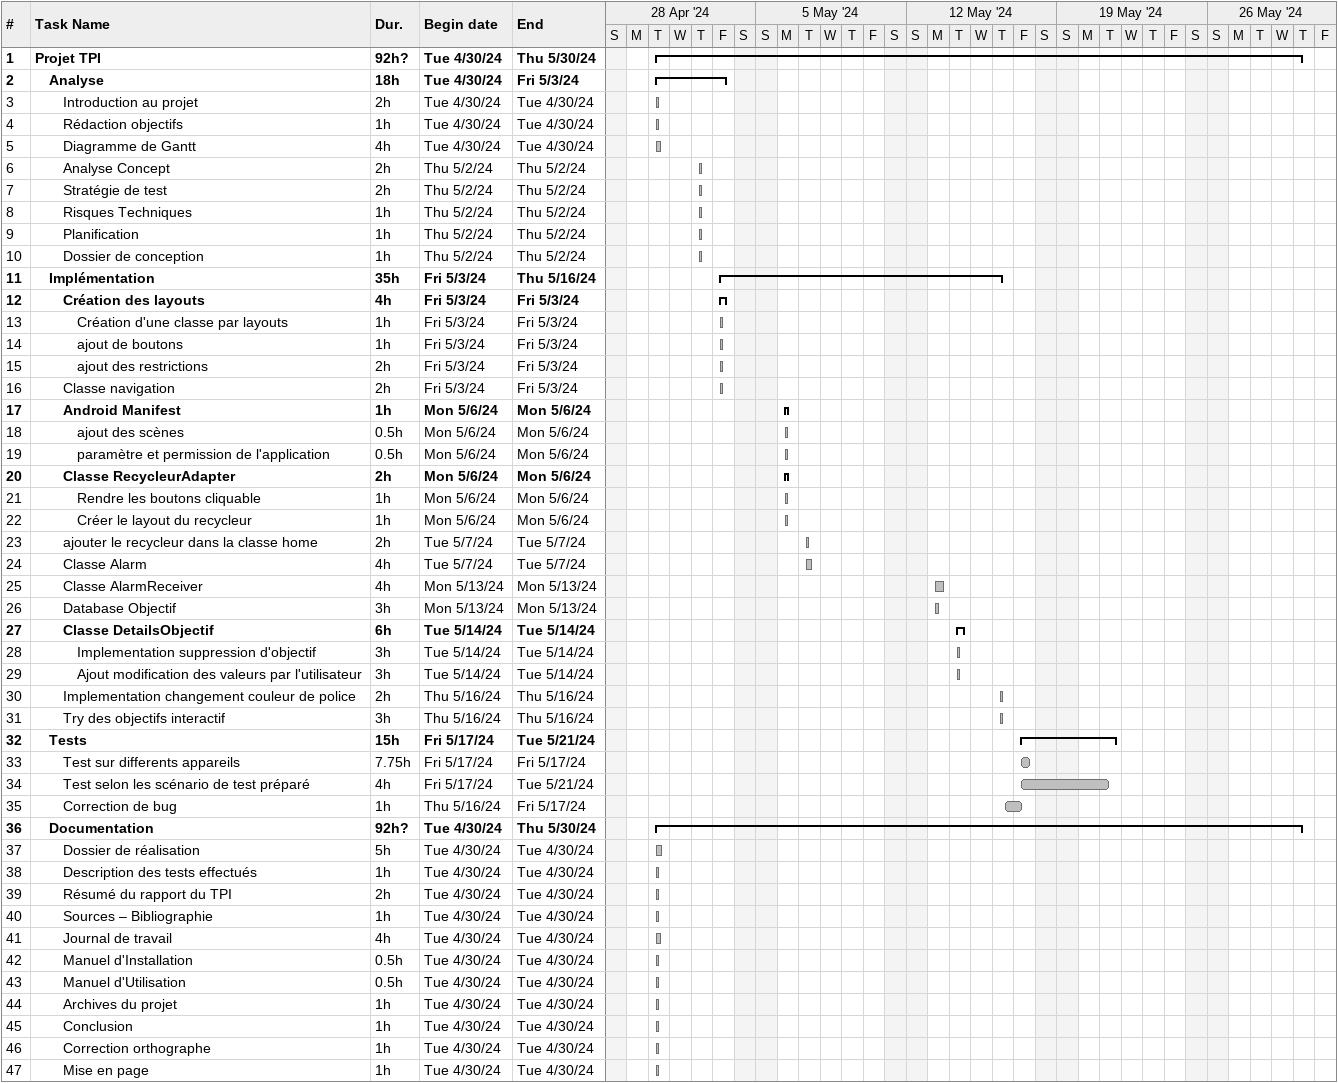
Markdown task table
| ID | Level | Task | Duration | Start | Finish |
|---|---|---|---|---|---|
| 1 | 1 | **Projet TPI** | 92h? | 2024-04-30 | 2024-05-30 |
| 2 | 2 | **Analyse** | 18h | 2024-04-30 | 2024-05-03 |
| 3 | 3 | Introduction au projet | 2h | 2024-04-30 | 2024-04-30 |
| 4 | 3 | Rédaction objectifs | 1h | 2024-04-30 | 2024-04-30 |
| 5 | 3 | Diagramme de Gantt | 4h | 2024-04-30 | 2024-04-30 |
| 6 | 3 | Analyse Concept | 2h | 2024-05-02 | 2024-05-02 |
| 7 | 3 | Stratégie de test | 2h | 2024-05-02 | 2024-05-02 |
| 8 | 3 | Risques Techniques | 1h | 2024-05-02 | 2024-05-02 |
| 9 | 3 | Planification | 1h | 2024-05-02 | 2024-05-02 |
| 10 | 3 | Dossier de conception | 1h | 2024-05-02 | 2024-05-02 |
| 11 | 2 | **Implémentation** | 35h | 2024-05-03 | 2024-05-16 |
| 12 | 3 | **Création des layouts** | 4h | 2024-05-03 | 2024-05-03 |
| 13 | 4 | Création d'une classe par layouts | 1h | 2024-05-03 | 2024-05-03 |
| 14 | 4 | ajout de boutons | 1h | 2024-05-03 | 2024-05-03 |
| 15 | 4 | ajout des restrictions | 2h | 2024-05-03 | 2024-05-03 |
| 16 | 3 | Classe navigation | 2h | 2024-05-03 | 2024-05-03 |
| 17 | 3 | **Android Manifest** | 1h | 2024-05-06 | 2024-05-06 |
| 18 | 4 | ajout des scènes | 0.5h | 2024-05-06 | 2024-05-06 |
| 19 | 4 | paramètre et permission de l'application | 0.5h | 2024-05-06 | 2024-05-06 |
| 20 | 3 | **Classe RecycleurAdapter** | 2h | 2024-05-06 | 2024-05-06 |
| 21 | 4 | Rendre les boutons cliquable | 1h | 2024-05-06 | 2024-05-06 |
| 22 | 4 | Créer le layout du recycleur | 1h | 2024-05-06 | 2024-05-06 |
| 23 | 3 | ajouter le recycleur dans la classe home | 2h | 2024-05-07 | 2024-05-07 |
| 24 | 3 | Classe Alarm | 4h | 2024-05-07 | 2024-05-07 |
| 25 | 3 | Classe AlarmReceiver | 4h | 2024-05-13 | 2024-05-13 |
| 26 | 3 | Database Objectif | 3h | 2024-05-13 | 2024-05-13 |
| 27 | 3 | **Classe DetailsObjectif** | 6h | 2024-05-14 | 2024-05-14 |
| 28 | 4 | Implementation suppression d'objectif | 3h | 2024-05-14 | 2024-05-14 |
| 29 | 4 | Ajout modification des valeurs par l'utilisateur | 3h | 2024-05-14 | 2024-05-14 |
| 30 | 3 | Implementation changement couleur de police | 2h | 2024-05-16 | 2024-05-16 |
| 31 | 3 | Try des objectifs interactif | 3h | 2024-05-16 | 2024-05-16 |
| 32 | 2 | **Tests** | 15h | 2024-05-17 | 2024-05-21 |
| 33 | 3 | Test sur differents appareils | 7.75h | 2024-05-17 | 2024-05-17 |
| 34 | 3 | Test selon les scénario de test préparé | 4h | 2024-05-17 | 2024-05-21 |
| 35 | 3 | Correction de bug | 1h | 2024-05-16 | 2024-05-17 |
| 36 | 2 | **Documentation** | 92h? | 2024-04-30 | 2024-05-30 |
| 37 | 3 | Dossier de réalisation | 5h | 2024-04-30 | 2024-04-30 |
| 38 | 3 | Description des tests effectués | 1h | 2024-04-30 | 2024-04-30 |
| 39 | 3 | Résumé du rapport du TPI | 2h | 2024-04-30 | 2024-04-30 |
| 40 | 3 | Sources – Bibliographie | 1h | 2024-04-30 | 2024-04-30 |
| 41 | 3 | Journal de travail | 4h | 2024-04-30 | 2024-04-30 |
| 42 | 3 | Manuel d'Installation | 0.5h | 2024-04-30 | 2024-04-30 |
| 43 | 3 | Manuel d'Utilisation | 0.5h | 2024-04-30 | 2024-04-30 |
| 44 | 3 | Archives du projet | 1h | 2024-04-30 | 2024-04-30 |
| 45 | 3 | Conclusion | 1h | 2024-04-30 | 2024-04-30 |
| 46 | 3 | Correction orthographe | 1h | 2024-04-30 | 2024-04-30 |
| 47 | 3 | Mise en page | 1h | 2024-04-30 | 2024-04-30 |
